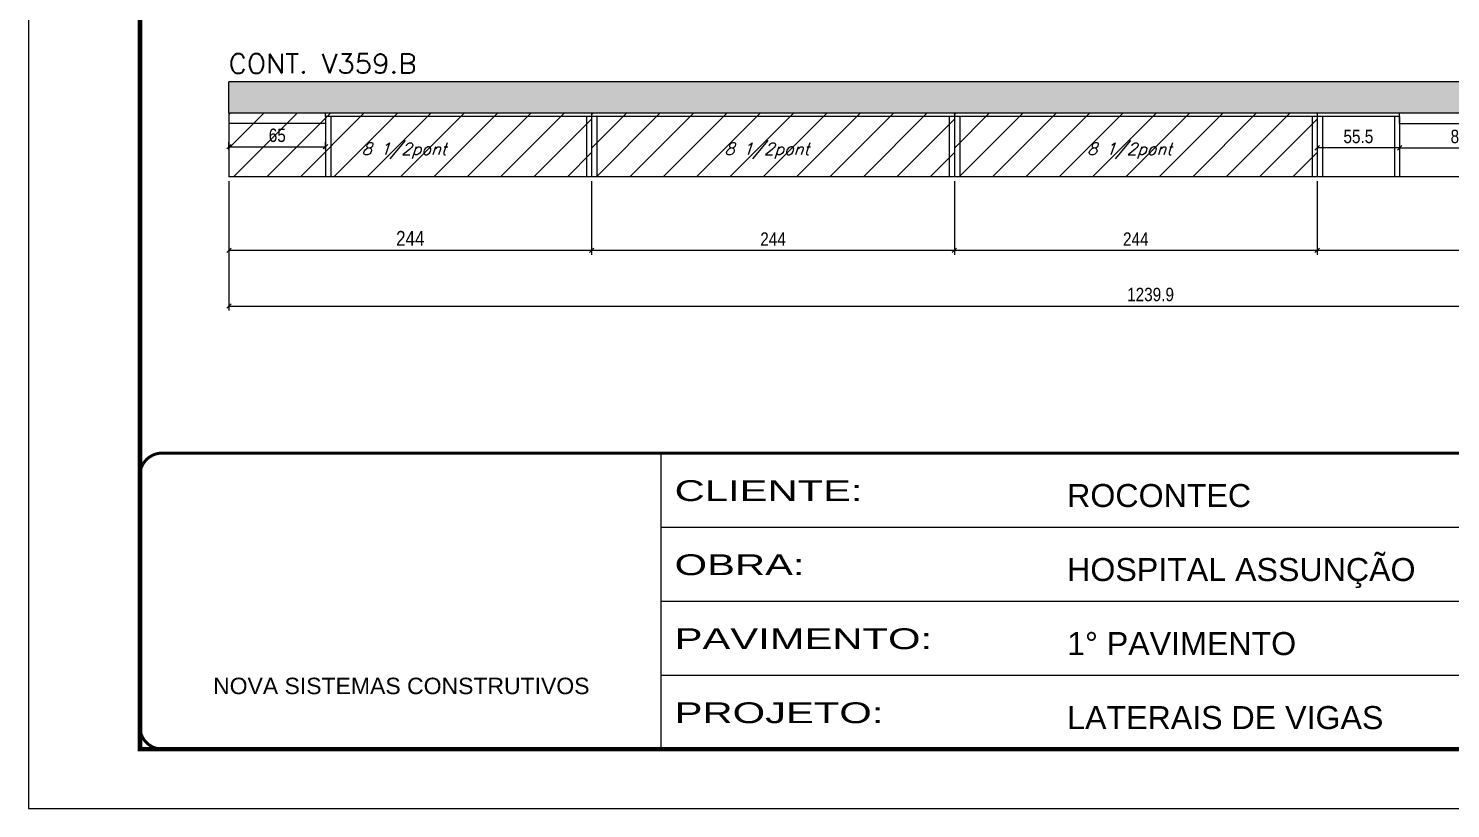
# Model space of a CAD drawing. Extents: x 137137 to 143418, y 10464 to 34486.
# Drawn here: x 141906 to 142862, y 31139 to 31664 of the extents above; entities that cross this region are included whole.
import ezdxf

# ---------------------------------------------------------------- set-up
doc = ezdxf.new("R2010")
doc.units = 0
doc.linetypes.add('CONTINUO', pattern=[0])
doc.linetypes.add('DASHED', pattern=[0.75, 0.5, -0.25])
for name, color, linetype in [('COTA', 241, 'Continuous'), ('Painéis', 200, 'Continuous'), ('SARR_2.2x7', 40, 'Continuous'), ('SARR_3.5x7', 81, 'Continuous'), ('texto', 7, 'Continuous')]:
    doc.layers.add(name, color=color, linetype=linetype)
for name, color, linetype, lineweight in [('Escoras', 2, 'Continuous', 25), ('Folhas', 255, 'Continuous', 9), ('Hachura', 251, 'Continuous', 9), ('Sarr 2.2x7', 40, 'Continuous', 9), ('SARRAFO DE PRESSAO', 251, 'DASHED', 9), ('Texto Seção', 7, 'Continuous', 15)]:
    doc.layers.add(name, color=color, linetype=linetype, lineweight=lineweight)
doc.styles.add('ARIAL', font='arial.ttf')
doc.styles.add('COTA TECNICA', font='techl___.ttf', dxfattribs={"height": 10})
doc.styles.add('COTA TECNICA-50', font='techl___.ttf', dxfattribs={"height": 9})
doc.styles.add('REGUA-120', font='ROMANS.shx', dxfattribs={"height": 15})
doc.styles.add('Romans', font='romans.shx')
doc.styles.add('Tecnologia', font='')
doc.styles.get('Tecnologia').set_extended_font_data('Forgotten Futurist')
doc.dimstyles.new('COTA PAINEL-50', dxfattribs={"dimtxt": 9, "dimasz": 3, "dimexe": 3, "dimexo": 3, "dimgap": 3, "dimtad": 1, "dimdec": 1, "dimzin": 12, "dimdsep": 46, "dimtxsty": 'COTA TECNICA-50', "dimblk1": 'OBLIQUE', "dimblk2": 'OBLIQUE', "dimsah": 1, "dimcen": 0.9, "dimclrd": 4, "dimclre": 4, "dimclrt": 240, "dimadec": 1, "dimazin": 3, "dimtfac": 1, "dimtdec": 1, "dimtmove": 0, "dimatfit": 3, "dimfxl": 1, "dimtolj": 1, "dimtzin": 12, "dimarcsym": 0})
doc.dimstyles.new('PAINEL', dxfattribs={"dimtxt": 10, "dimasz": 3, "dimexe": 3, "dimexo": 3, "dimgap": 3, "dimtad": 1, "dimdec": 1, "dimzin": 12, "dimdsep": 46, "dimtxsty": 'COTA TECNICA', "dimblk1": 'OBLIQUE', "dimblk2": 'OBLIQUE', "dimsah": 1, "dimcen": 0.9, "dimclrd": 4, "dimclre": 4, "dimclrt": 240, "dimadec": 1, "dimazin": 3, "dimtfac": 1, "dimtdec": 1, "dimtmove": 0, "dimatfit": 3, "dimfxl": 1, "dimtolj": 1, "dimtzin": 12, "dimarcsym": 0})

# ---------------------------------------------------------------- blocks, each defined once
blk = doc.blocks.new('9999999999')
at = {"color": 30, "linetype": 'CONTINUO'}
for p, q in [((98564.56, 34230.21), (98564.56, 34429.45)), ((98564.56, 34379.64), (99583.98, 34379.64)), ((98564.56, 34329.83), (99487.98, 34329.83)), ((98564.56, 34280.02), (99487.98, 34280.02))]:
    blk.add_line(p, q, dxfattribs=at)
at = {"color": 30, "linetype": 'CONTINUO', "const_width": 2}
blk.add_lwpolyline([(99583.98, 34230.21), (99583.98, 34414.45, 0.414214), (99568.98, 34429.45), (98228.98, 34429.45, 0.414214), (98213.98, 34414.45), (98213.98, 34245.21, 0.414214), (98228.98, 34230.21), (99583.98, 34230.21)], format="xyb", dxfattribs=at)
at = {"layer": 'Folhas'}
blk.add_lwpolyline([(98138.98, 34190.21), (99623.98, 34190.21), (99623.98, 35240.21), (98138.98, 35240.21)], close=True, dxfattribs=at)
at = {"layer": 'Folhas', "color": 30, "const_width": 3}
blk.add_lwpolyline([(98213.98, 34230.21), (99583.98, 34230.21), (99583.98, 35200.21), (98213.98, 35200.21)], close=True, dxfattribs=at)
at = {"color": 7, "linetype": 'Continuous', "ltscale": 5, "style": 'ARIAL'}
for s, height, p in [('ROCONTEC', 15.483, (98837.68, 34393.13)), ('HOSPITAL ASSUNÇÃO', 15.4829, (98837.68, 34343.32)), ('1° PAVIMENTO', 15.4829, (98837.68, 34293.51)), ('NOVA SISTEMAS CONSTRUTIVOS', 11.0592, (98263.19, 34267.21)), ('LATERAIS DE VIGAS', 15.4829, (98837.68, 34243.7))]:
    blk.add_text(s, height=height, dxfattribs=at).set_placement(p)
at = {"layer": 'Folhas', "color": 7, "style": 'Tecnologia', "width": 1.5}
for s, p in [('CLIENTE:', (98573.65, 34397.17)), ('OBRA:', (98573.65, 34347.31)), ('PAVIMENTO:', (98573.65, 34297.5)), ('PROJETO:', (98573.65, 34247.69))]:
    blk.add_text(s, height=14, dxfattribs=at).set_placement(p)
blk = doc.blocks.new('_Oblique')
at = {"color": 0, "linetype": 'ByBlock', "lineweight": -2}
blk.add_line((-0.5, -0.5), (0.5, 0.5), dxfattribs=at)
blk = doc.blocks.new('*D451')
at = {"layer": 'COTA', "color": 4, "linetype": 'ByBlock', "lineweight": -2, "transparency": 16777216}
for p, q in [((142040.65, 31560.74), (142040.65, 31511.27)), ((142284.65, 31560.74), (142284.65, 31511.27)), ((142284.65, 31514.27), (142040.65, 31514.27))]:
    blk.add_line(p, q, dxfattribs=at)
at = {"layer": 'Defpoints', "color": 0, "linetype": 'ByBlock', "transparency": 16777216}
for p in [(142040.65, 31563.74), (142284.65, 31563.74), (142040.65, 31514.27)]:
    blk.add_point(p, dxfattribs=at)
at = {"layer": 'COTA', "color": 4, "linetype": 'ByBlock', "lineweight": -2, "transparency": 16777216, "xscale": 3, "yscale": 3, "zscale": 3, "rotation": 180}
blk.add_blockref('_Oblique', (142040.65, 31514.27), dxfattribs=at)
at = {"layer": 'COTA', "color": 4, "linetype": 'ByBlock', "lineweight": -2, "transparency": 16777216, "xscale": 3, "yscale": 3, "zscale": 3}
blk.add_blockref('_Oblique', (142284.65, 31514.27), dxfattribs=at)
at = {"layer": 'COTA', "color": 240, "linetype": 'ByBlock', "transparency": 16777216, "insert": (142162.65, 31522.34), "char_height": 10, "attachment_point": 5, "style": 'COTA TECNICA'}
blk.add_mtext('\\A1;244', dxfattribs=at)
blk = doc.blocks.new('*D422')
at = {"layer": 'Defpoints', "color": 0, "linetype": 'ByBlock', "transparency": 16777216}
for p in [(142040.65, 31563.74), (143280.55, 31563.74), (143280.55, 31476.8)]:
    blk.add_point(p, dxfattribs=at)
at = {"layer": 'Escoras', "color": 4, "linetype": 'ByBlock', "lineweight": -2, "transparency": 16777216}
for p, q in [((142040.65, 31560.74), (142040.65, 31473.8)), ((143280.55, 31560.74), (143280.55, 31473.8)), ((142040.65, 31476.8), (143280.55, 31476.8))]:
    blk.add_line(p, q, dxfattribs=at)
at = {"layer": 'Escoras', "color": 4, "linetype": 'ByBlock', "lineweight": -2, "transparency": 16777216, "xscale": 3, "yscale": 3, "zscale": 3, "rotation": 180}
blk.add_blockref('_Oblique', (142040.65, 31476.8), dxfattribs=at)
at = {"layer": 'Escoras', "color": 4, "linetype": 'ByBlock', "lineweight": -2, "transparency": 16777216, "xscale": 3, "yscale": 3, "zscale": 3}
blk.add_blockref('_Oblique', (143280.55, 31476.8), dxfattribs=at)
at = {"layer": 'Escoras', "color": 240, "linetype": 'ByBlock', "transparency": 16777216, "insert": (142660.6, 31484.52), "char_height": 9, "attachment_point": 5, "style": 'COTA TECNICA-50'}
blk.add_mtext('\\A1;1239.9', dxfattribs=at)
blk = doc.blocks.new('*D426')
at = {"layer": 'Defpoints', "color": 0, "linetype": 'ByBlock', "transparency": 16777216}
for p in [(142772.65, 31563.74), (143016.65, 31563.74), (142772.65, 31514.27)]:
    blk.add_point(p, dxfattribs=at)
at = {"layer": 'Escoras', "color": 4, "linetype": 'ByBlock', "lineweight": -2, "transparency": 16777216}
for p, q in [((142772.65, 31560.74), (142772.65, 31511.27)), ((143016.65, 31560.74), (143016.65, 31511.27)), ((143016.65, 31514.27), (142772.65, 31514.27))]:
    blk.add_line(p, q, dxfattribs=at)
at = {"layer": 'Escoras', "color": 4, "linetype": 'ByBlock', "lineweight": -2, "transparency": 16777216, "xscale": 3, "yscale": 3, "zscale": 3, "rotation": 180}
blk.add_blockref('_Oblique', (142772.65, 31514.27), dxfattribs=at)
at = {"layer": 'Escoras', "color": 4, "linetype": 'ByBlock', "lineweight": -2, "transparency": 16777216, "xscale": 3, "yscale": 3, "zscale": 3}
blk.add_blockref('_Oblique', (143016.65, 31514.27), dxfattribs=at)
at = {"layer": 'Escoras', "color": 240, "linetype": 'ByBlock', "transparency": 16777216, "insert": (142894.65, 31521.84), "char_height": 9, "attachment_point": 5, "style": 'COTA TECNICA-50'}
blk.add_mtext('\\A1;244', dxfattribs=at)
blk = doc.blocks.new('*D427')
at = {"layer": 'Defpoints', "color": 0, "linetype": 'ByBlock', "transparency": 16777216}
for p in [(142528.65, 31563.74), (142772.65, 31563.74), (142528.65, 31514.27)]:
    blk.add_point(p, dxfattribs=at)
at = {"layer": 'Escoras', "color": 4, "linetype": 'ByBlock', "lineweight": -2, "transparency": 16777216}
for p, q in [((142528.65, 31560.74), (142528.65, 31511.27)), ((142772.65, 31560.74), (142772.65, 31511.27)), ((142772.65, 31514.27), (142528.65, 31514.27))]:
    blk.add_line(p, q, dxfattribs=at)
at = {"layer": 'Escoras', "color": 4, "linetype": 'ByBlock', "lineweight": -2, "transparency": 16777216, "xscale": 3, "yscale": 3, "zscale": 3, "rotation": 180}
blk.add_blockref('_Oblique', (142528.65, 31514.27), dxfattribs=at)
at = {"layer": 'Escoras', "color": 4, "linetype": 'ByBlock', "lineweight": -2, "transparency": 16777216, "xscale": 3, "yscale": 3, "zscale": 3}
blk.add_blockref('_Oblique', (142772.65, 31514.27), dxfattribs=at)
at = {"layer": 'Escoras', "color": 240, "linetype": 'ByBlock', "transparency": 16777216, "insert": (142650.65, 31521.84), "char_height": 9, "attachment_point": 5, "style": 'COTA TECNICA-50'}
blk.add_mtext('\\A1;244', dxfattribs=at)
blk = doc.blocks.new('*D428')
at = {"layer": 'Defpoints', "color": 0, "linetype": 'ByBlock', "transparency": 16777216}
for p in [(142284.65, 31563.74), (142528.65, 31563.74), (142284.65, 31514.27)]:
    blk.add_point(p, dxfattribs=at)
at = {"layer": 'Escoras', "color": 4, "linetype": 'ByBlock', "lineweight": -2, "transparency": 16777216}
for p, q in [((142284.65, 31560.74), (142284.65, 31511.27)), ((142528.65, 31560.74), (142528.65, 31511.27)), ((142528.65, 31514.27), (142284.65, 31514.27))]:
    blk.add_line(p, q, dxfattribs=at)
at = {"layer": 'Escoras', "color": 4, "linetype": 'ByBlock', "lineweight": -2, "transparency": 16777216, "xscale": 3, "yscale": 3, "zscale": 3, "rotation": 180}
blk.add_blockref('_Oblique', (142284.65, 31514.27), dxfattribs=at)
at = {"layer": 'Escoras', "color": 4, "linetype": 'ByBlock', "lineweight": -2, "transparency": 16777216, "xscale": 3, "yscale": 3, "zscale": 3}
blk.add_blockref('_Oblique', (142528.65, 31514.27), dxfattribs=at)
at = {"layer": 'Escoras', "color": 240, "linetype": 'ByBlock', "transparency": 16777216, "insert": (142406.65, 31521.84), "char_height": 9, "attachment_point": 5, "style": 'COTA TECNICA-50'}
blk.add_mtext('\\A1;244', dxfattribs=at)
blk = doc.blocks.new('*D429')
at = {"layer": 'Defpoints', "color": 0, "linetype": 'ByBlock', "transparency": 16777216}
for p in [(142040.65, 31579.21), (142105.65, 31584.04), (142105.65, 31579.21)]:
    blk.add_point(p, dxfattribs=at)
at = {"layer": 'Escoras', "color": 4, "linetype": 'ByBlock', "lineweight": -2, "transparency": 16777216}
for p, q in [((142040.65, 31582.21), (142040.65, 31587.04)), ((142040.65, 31584.04), (142105.65, 31584.04)), ((142105.65, 31582.21), (142105.65, 31587.04))]:
    blk.add_line(p, q, dxfattribs=at)
at = {"layer": 'Escoras', "color": 4, "linetype": 'ByBlock', "lineweight": -2, "transparency": 16777216, "xscale": 3, "yscale": 3, "zscale": 3, "rotation": 180}
blk.add_blockref('_Oblique', (142040.65, 31584.04), dxfattribs=at)
at = {"layer": 'Escoras', "color": 4, "linetype": 'ByBlock', "lineweight": -2, "transparency": 16777216, "xscale": 3, "yscale": 3, "zscale": 3}
blk.add_blockref('_Oblique', (142105.65, 31584.04), dxfattribs=at)
at = {"layer": 'Escoras', "color": 240, "linetype": 'ByBlock', "transparency": 16777216, "insert": (142073.15, 31591.64), "char_height": 9, "attachment_point": 5, "style": 'COTA TECNICA-50'}
blk.add_mtext('\\A1;65', dxfattribs=at)
blk = doc.blocks.new('*D438')
at = {"layer": 'Defpoints', "color": 0, "linetype": 'ByBlock', "transparency": 16777216}
for p in [(142828.15, 31583.27), (142908.15, 31583.27), (142908.15, 31580.19)]:
    blk.add_point(p, dxfattribs=at)
at = {"layer": 'Escoras', "color": 4, "linetype": 'ByBlock', "lineweight": -2, "transparency": 16777216}
for p, q in [((142828.15, 31583.27), (142908.15, 31583.27)), ((142908.15, 31583.19), (142908.15, 31586.27))]:
    blk.add_line(p, q, dxfattribs=at)
at = {"layer": 'Escoras', "color": 4, "linetype": 'ByBlock', "lineweight": -2, "transparency": 16777216, "xscale": 3, "yscale": 3, "zscale": 3, "rotation": 180}
blk.add_blockref('_Oblique', (142828.15, 31583.27), dxfattribs=at)
at = {"layer": 'Escoras', "color": 4, "linetype": 'ByBlock', "lineweight": -2, "transparency": 16777216, "xscale": 3, "yscale": 3, "zscale": 3}
blk.add_blockref('_Oblique', (142908.15, 31583.27), dxfattribs=at)
at = {"layer": 'Escoras', "color": 240, "linetype": 'ByBlock', "transparency": 16777216, "insert": (142868.15, 31590.88), "char_height": 9, "attachment_point": 5, "style": 'COTA TECNICA-50'}
blk.add_mtext('\\A1;80', dxfattribs=at)
blk = doc.blocks.new('*D439')
at = {"layer": 'Defpoints', "color": 0, "linetype": 'ByBlock', "transparency": 16777216}
for p in [(142772.65, 31583.27), (142772.65, 31583.27), (142828.15, 31583.27)]:
    blk.add_point(p, dxfattribs=at)
at = {"layer": 'Escoras', "color": 4, "linetype": 'ByBlock', "lineweight": -2, "transparency": 16777216}
blk.add_line((142828.15, 31583.27), (142772.65, 31583.27), dxfattribs=at)
at = {"layer": 'Escoras', "color": 4, "linetype": 'ByBlock', "lineweight": -2, "transparency": 16777216, "xscale": 3, "yscale": 3, "zscale": 3, "rotation": 180}
blk.add_blockref('_Oblique', (142772.65, 31583.27), dxfattribs=at)
at = {"layer": 'Escoras', "color": 4, "linetype": 'ByBlock', "lineweight": -2, "transparency": 16777216, "xscale": 3, "yscale": 3, "zscale": 3}
blk.add_blockref('_Oblique', (142828.15, 31583.27), dxfattribs=at)
at = {"layer": 'Escoras', "color": 240, "linetype": 'ByBlock', "transparency": 16777216, "insert": (142800.4, 31590.87), "char_height": 9, "attachment_point": 5, "style": 'COTA TECNICA-50'}
blk.add_mtext('\\A1;55.5', dxfattribs=at)

msp = doc.modelspace()

# ---------------------------------------------------------------- hatches: boundary and pattern name
at = {"layer": 'COTA', "linetype": 'ByBlock'}
h = msp.add_hatch(dxfattribs=at)
h.set_pattern_fill('AR-CONC', color=256, scale=0.03)
h.set_pattern_definition([(50, (12429.233, 4795.563), (5.46554007, -0.47817257), [0.5715, -6.2865]), (355, (12429.233, 4795.563), (-1.05730264, 5.73170536), [0.4572, -5.02921753]), (100.4514447, (12429.6885, 4795.523), (4.40823741, 5.25353256), [0.48570026, -5.34270734]), (46.1842, (12429.233, 4797.087), (8.13237123, -1.26126984), [0.85725, -9.42975]), (96.6355576, (12429.911, 4796.982), (7.122124, 7.42278374), [0.7285507, -8.01406824]), (351.184151, (12429.233, 4797.087), (7.122124, 7.42278374), [0.685799, -7.54379196]), (21, (12429.995, 4796.706), (4.54843174, -3.06795595), [0.5715, -6.2865]), (326, (12429.995, 4796.706), (1.85406085, 5.52563898), [0.4572, -5.0292]), (71.451445, (12430.374, 4796.4503), (6.40249258, 2.45768307), [0.48570026, -5.34269813]), (37.5, (12429.233, 4795.563), (0.092658098, 2.536651166), [0, -4.96824, 0, -5.1054, 0, -5.04825]), (7.5, (12429.233, 4795.563), (2.004589875, 3.005417245), [0, -2.91084, 0, -4.85394, 0, -1.92405]), (327.5, (12427.5337, 4795.563), (4.067717855, -0.17186232), [0, -1.905, 0, -5.9436, 0, -7.8867]), (317.5, (12426.7717, 4795.563), (4.44387544, 0.76279473), [0, -2.4765, 0, -3.94716, 0, -5.6007])])
h.paths.add_polyline_path([(142040.65, 31627.74), (142040.65, 31606.54), (143280.55, 31606.54), (143280.55, 31627.74)])
at = {"layer": 'Hachura', "linetype": 'ByBlock'}
h = msp.add_hatch(dxfattribs=at)
h.set_pattern_fill('ANSI31', color=256, scale=5)
h.set_pattern_definition([(45, (12429.233, 4795.563), (-11.2253202, 11.2253202), [])])
h.paths.add_polyline_path([(142284.65, 31563.74), (142284.65, 31606.54), (142040.65, 31606.54), (142040.65, 31563.74)])
h = msp.add_hatch(dxfattribs=at)
h.set_pattern_fill('ANSI31', color=256, scale=5)
h.set_pattern_definition([(45, (12673.233, 4795.563), (-11.2253202, 11.2253202), [])])
h.paths.add_polyline_path([(142528.65, 31563.74), (142528.65, 31606.54), (142284.65, 31606.54), (142284.65, 31563.74)])
h = msp.add_hatch(dxfattribs=at)
h.set_pattern_fill('ANSI31', color=256, scale=5)
h.set_pattern_definition([(45, (12917.233, 4795.563), (-11.2253202, 11.2253202), [])])
h.paths.add_polyline_path([(142772.65, 31563.74), (142772.65, 31606.54), (142528.65, 31606.54), (142528.65, 31563.74)])

# ---------------------------------------------------------------- linework, layer by layer
at = {"layer": 'COTA', "linetype": 'ByBlock'}
for p in [(143280.55, 31627.74), (142040.65, 31606.54)]:
    msp.add_line(p, (142040.65, 31627.74), dxfattribs=at)
at = {"layer": 'Escoras', "linetype": 'ByBlock'}
msp.add_line((142105.65, 31604.34), (142105.65, 31606.54), dxfattribs=at)
at = {"layer": 'Painéis', "linetype": 'ByBlock'}
for p, q in [((142040.65, 31606.54), (142040.65, 31563.74)), ((143280.55, 31606.54), (142040.65, 31606.54)), ((142040.65, 31606.54), (142040.65, 31563.74)), ((142284.65, 31606.54), (142284.65, 31563.74)), ((142528.65, 31606.54), (142528.65, 31563.74)), ((142772.65, 31606.54), (142772.65, 31563.74)), ((143280.55, 31563.74), (142040.65, 31563.74))]:
    msp.add_line(p, q, dxfattribs=at)
at = {"layer": 'Sarr 2.2x7'}
msp.add_line((142105.65, 31599.54), (142040.65, 31599.54), dxfattribs=at)
at = {"layer": 'SARR_2.2x7', "linetype": 'Continuous', "ltscale": 50}
for q in [(142828.15, 31606.54), (142869.15, 31599.54)]:
    msp.add_line((142828.15, 31599.54), q, dxfattribs=at)
at = {"layer": 'SARR_2.2x7', "linetype": 'Continuous'}
for p, q in [((142284.65, 31604.34), (142105.65, 31604.34)), ((142528.65, 31604.34), (142284.65, 31604.34)), ((142772.65, 31604.34), (142528.65, 31604.34)), ((142828.15, 31604.34), (142772.65, 31604.34))]:
    msp.add_line(p, q, dxfattribs=at)
at = {"layer": 'SARR_3.5x7'}
for p, q in [((142105.65, 31604.34), (142105.65, 31563.74)), ((142109.2, 31604.34), (142109.2, 31563.74)), ((142281.15, 31604.34), (142281.15, 31563.74)), ((142288.2, 31604.34), (142288.2, 31563.74)), ((142525.2, 31604.34), (142525.2, 31563.74)), ((142532.2, 31604.34), (142532.2, 31563.74)), ((142769.2, 31604.34), (142769.2, 31563.74)), ((142776.2, 31604.34), (142776.2, 31563.74)), ((142824.61, 31604.34), (142824.61, 31563.74)), ((142828.15, 31604.34), (142828.15, 31563.74))]:
    msp.add_line(p, q, dxfattribs=at)

# ---------------------------------------------------------------- block references
at = {"layer": 'SARRAFO DE PRESSAO', "color": 6, "linetype": 'ByBlock'}
msp.add_blockref('9999999999', (43766.81, -3051.58), dxfattribs=at)

# ---------------------------------------------------------------- texts
at = {"layer": 'texto', "color": 2, "char_height": 8, "attachment_point": 5, "style": 'Romans'}
for insert in [(142158.46, 31581.27), (142402.46, 31581.27), (142646.46, 31581.27)]:
    msp.add_mtext('{\\Q19;\\C256;8 1/2pont}', dxfattribs=dict(at, insert=insert))
at = {"layer": 'Texto Seção', "style": 'REGUA-120', "width": 1.05}
msp.add_text('CONT. V359.B', height=13, dxfattribs=at).set_placement((142040.45, 31633.45))

# ---------------------------------------------------------------- dimensions: what is measured, and where the dimension line sits
at = {"layer": 'COTA', "linetype": 'ByBlock'}
dim = msp.add_linear_dim(base=(142040.65, 31514.27), p1=(142284.65, 31563.74), p2=(142040.65, 31563.74), angle=180, dimstyle='PAINEL', override={"dimtmove": 1}, dxfattribs=at)
dim.commit()
dim.dimension.update_dxf_attribs({"geometry": '*D451', "text_midpoint": (142162.65, 31522.34)})
at = {"layer": 'Escoras', "linetype": 'ByBlock'}
for base, p1, p2, picture, middle in [((142105.65, 31584.04), (142040.65, 31579.21), (142105.65, 31579.21), '*D429', (142073.15, 31591.64)), ((142772.65, 31583.27), (142828.15, 31583.27), (142772.65, 31583.27), '*D439', (142800.4, 31590.87)), ((142908.15, 31583.27), (142828.15, 31583.27), (142908.15, 31580.19), '*D438', (142868.15, 31590.88)), ((143280.55, 31476.8), (142040.65, 31563.74), (143280.55, 31563.74), '*D422', (142660.6, 31484.52)), ((142284.65, 31514.27), (142528.65, 31563.74), (142284.65, 31563.74), '*D428', (142406.65, 31521.84)), ((142528.65, 31514.27), (142772.65, 31563.74), (142528.65, 31563.74), '*D427', (142650.65, 31521.84)), ((142772.65, 31514.27), (143016.65, 31563.74), (142772.65, 31563.74), '*D426', (142894.65, 31521.84))]:
    dim = msp.add_linear_dim(base=base, p1=p1, p2=p2, dimstyle='COTA PAINEL-50', override={"dimarcsym": 1}, dxfattribs=at)
    dim.commit()
    dim.dimension.update_dxf_attribs({"geometry": picture, "text_midpoint": middle})

doc.saveas('drawing.dxf')
